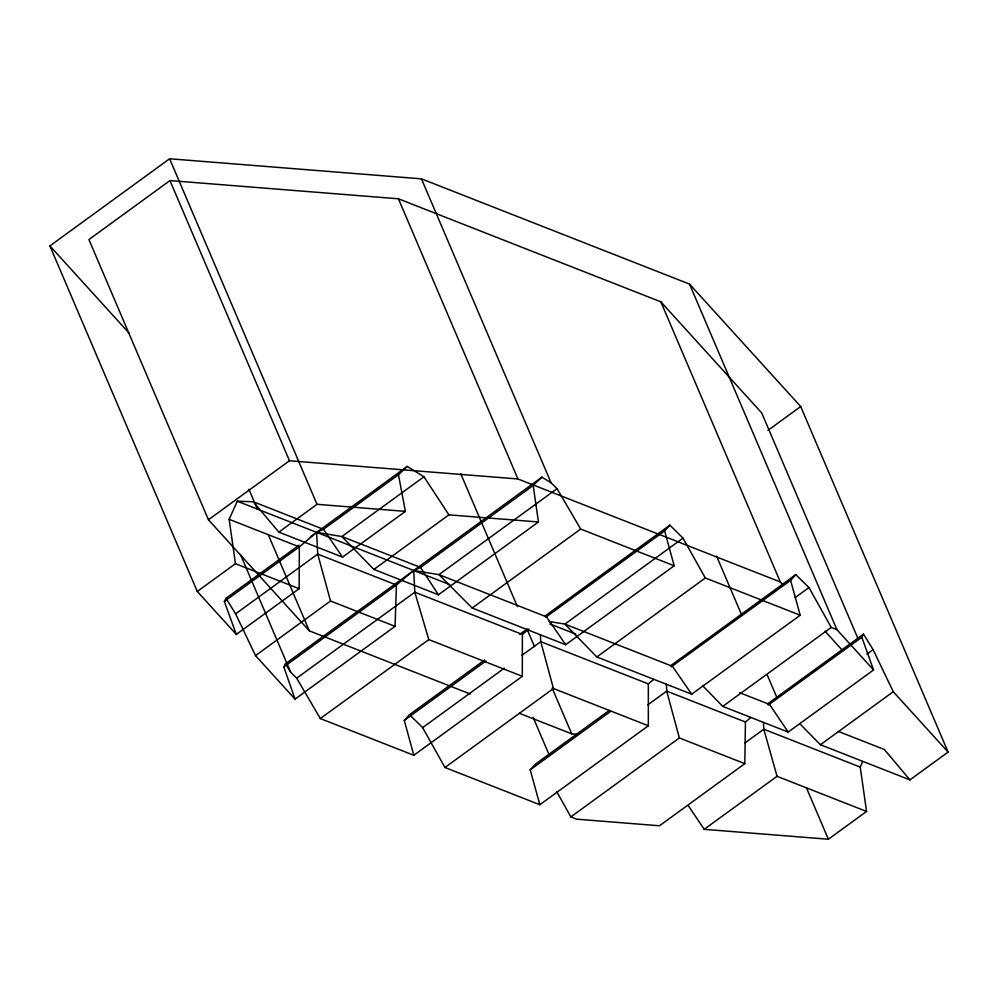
<?xml version="1.0" encoding="UTF-8"?>
<svg xmlns="http://www.w3.org/2000/svg" width="998" height="998" viewBox="0 0 998 998"><rect width="100%" height="100%" fill="white"/><g stroke="black" fill="none" stroke-linecap="round" stroke-linejoin="round"><path stroke-width="1.5" d="M528.865 629.002L522.391 634.454L522.316 676.295L413.821 755.274L404.277 720.419L409.479 714.68L422.641 727.629L444.958 767.499L539.843 804.737L648.338 725.771L648.338 683.904L653.74 679.364M800.122 724.061L820.418 744.733L909.927 779.875L948.1 752.093L800.708 406.535L689.531 284.093L421.443 178.842L169.623 158.769L49.9 245.907L197.292 591.465L236.314 634.441L299.163 588.695L299.338 546.892L316.616 532.371L323.477 529.314L398.464 474.736L407.234 466.415L423.95 476.77L448.9 514.843L538.446 521.979L533.182 485.477L541.939 477.144L551.096 482.82L557.059 488.671L580.674 529.052L674.186 565.766L565.691 644.733L472.179 608.019L438.945 574.648L413.708 570.482L396.431 585.003L283.831 666.963L295.046 699.136L395.058 626.345L396.431 585.003L317.713 554.102L235.603 613.857L255.525 655.599L295.046 699.136M556.759 791.688L570.856 816.913L576.557 819.158L659.491 825.77L744.82 763.657L745.431 722.016L750.833 717.475M299.163 588.695L235.466 563.683L229.153 519.334L237.237 501.208L253.292 501.757L323.477 529.314L342.539 557.121L405.388 511.375L398.464 474.736M688.221 805.498L704.189 829.326L828.377 839.231L866.551 811.436L860.239 767.088L862.721 761.511M236.314 634.441L224.35 601.47L225.997 598.326L298.988 545.195M283.831 666.963L285.465 663.82L541.939 477.144M768.285 705.012L861.848 637.285L863.482 634.142L873.1 649.673L893.272 691.701L948.1 752.093M545.669 617.263L664.643 530.911L669.845 525.173L683.006 538.122L705.324 577.992L800.209 615.23L691.714 694.196L596.829 656.958L564.893 624.087L549.125 621.492M539.843 804.737L530.225 769.87L535.427 764.131L609.279 710.376M671.192 666.901L790.591 580.362L795.793 574.623L808.966 587.572L831.222 627.418L836.923 629.651L873.537 669.97L788.195 732.083L722.727 706.384L702.804 685.851M858.03 638.745L761.686 412.885L660.826 301.808L398.414 198.789L169.959 180.576L88.922 239.557L208.432 519.746L309.293 630.823L470.208 693.997M208.432 519.746L289.47 460.764L517.925 478.965L780.336 581.984L782.407 584.279M197.292 591.465L235.466 563.683M253.292 501.757L278.841 532.121L317.015 504.327L405.388 511.375M310.316 536.949L407.234 466.415M224.35 601.47L299.338 546.892L229.153 519.334M423.95 476.77L341.852 536.525L316.616 532.371L317.713 554.102L330.525 601.008L395.058 626.345M255.525 655.599L330.525 601.008M538.446 521.979L438.434 594.771L420.57 567.425L341.852 536.525L373.901 569.434L448.9 514.843M533.182 485.477L420.57 567.425L413.708 570.482L414.806 592.213L428.803 639.593L522.316 676.295M285.465 663.82L290.73 672.328L296.693 678.178L414.806 592.213L522.391 634.454M557.059 488.671L438.945 574.648L546.53 616.876L565.691 644.733M296.693 678.178L320.308 718.56L428.803 639.593M472.179 608.019L580.674 529.052M767.936 430.375L800.708 406.535M409.479 714.68L484.579 660.015M519.634 634.503L527.144 629.039M544.671 616.29L669.845 525.173M404.277 720.419L485.951 660.975M422.641 727.629L504.314 668.186M521.904 655.374L540.754 641.664L540.417 634.865M683.006 538.122L564.893 624.087L672.477 666.327L691.714 694.196M444.958 767.499L553.453 688.52L648.338 725.771M596.829 656.958L705.324 577.992M670.619 665.741L795.793 574.623M530.225 769.87L610.651 711.337M647.864 704.825L666.714 691.115L666.365 684.316M795.144 597.627L808.966 587.572M570.856 816.913L679.351 737.946L744.82 763.657M722.727 706.384L831.222 627.418M767.736 703.827L863.482 634.142M745.019 742.899L763.807 729.226L763.458 722.44M866.838 654.239L873.1 649.673M704.189 829.326L777.043 776.307L866.551 811.436M820.418 744.733L893.272 691.701M519.509 713.345L571.692 733.842L577.917 734.341M739.518 692.649L769.57 704.451L788.195 732.083M838.32 731.434L884.378 749.51L909.927 779.875M237.237 501.208L449.898 584.691M549.798 623.912L575.846 634.142M278.841 532.121L342.539 557.121M373.901 569.434L438.434 594.771M648.338 683.904L540.754 641.664L553.453 688.52M745.431 722.016L666.714 691.115L679.351 737.946M860.239 767.088L763.807 729.226L777.043 776.307M320.308 718.56L413.821 755.274M825.047 631.223L842.724 650.696M49.9 245.907L128.867 332.883M225.997 598.326L235.603 613.857M689.531 284.093L836.923 629.651M660.826 301.808L780.336 581.984M716.614 556.21L741.614 614.818M767.225 674.86L776.98 697.727M806.359 787.609L828.377 839.231M421.443 178.842L551.096 482.82M398.414 198.789L517.925 478.965M460.727 473.676L517.426 606.609M527.181 629.489L534.504 646.642M552.181 688.096L571.692 733.842M533.132 717.35L549.037 754.638M169.623 158.769L317.015 504.327M169.959 180.576L289.47 460.764M248.926 489.307L257.459 509.317M268.437 535.04L309.293 630.823M240.58 554.751L290.73 672.328M861.848 637.285L873.537 669.97M790.591 580.362L800.209 615.23M664.643 530.911L674.186 565.766"/></g></svg>
